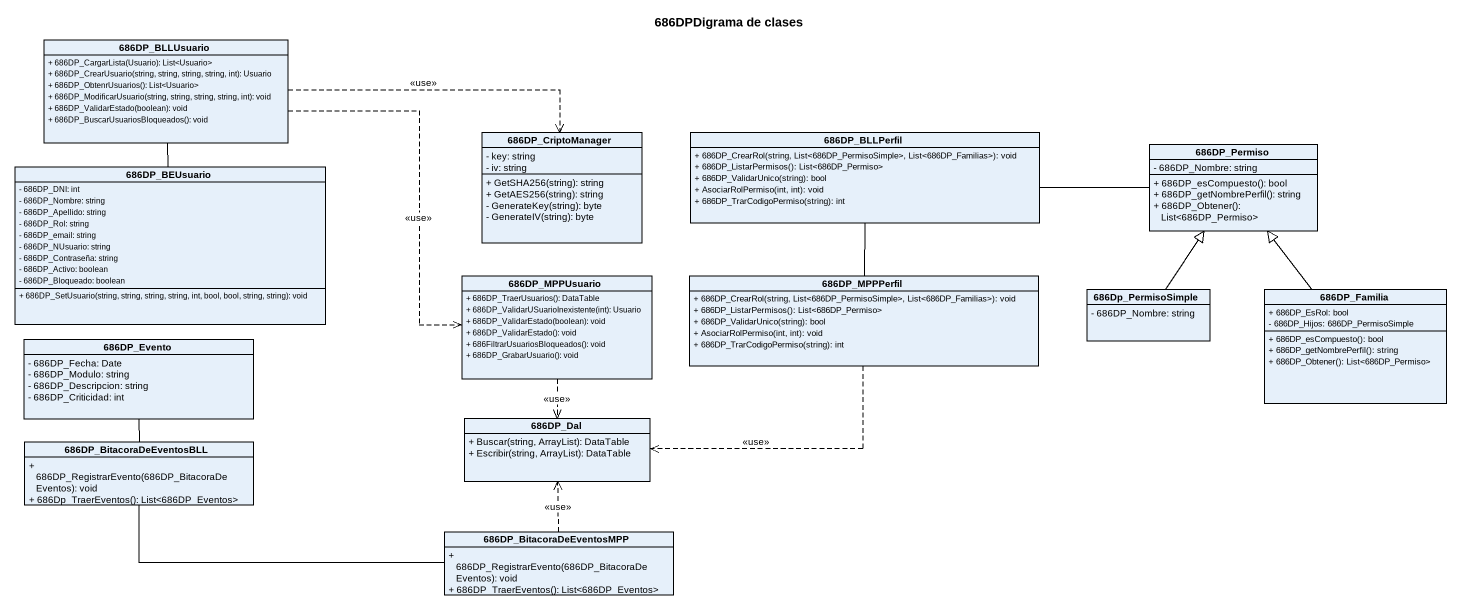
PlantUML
@startuml
title 686DPDigrama de clases
hide circle
hide empty members
skinparam classAttributeIconSize 0
class "686DP_BLLUsuario" as c686DP_BLLUsuario {
  + 686DP_CargarLista(Usuario): List<Usuario>
  + 686DP_CrearUsuario(string, string, string, string, int): Usuario
  + 686DP_ObtenrUsuarios(): List<Usuario>
  + 686DP_ModificarUsuario(string, string, string, string, int): void
  + 686DP_ValidarEstado(boolean): void
  + 686DP_BuscarUsuariosBloqueados(): void
}
class "686DP_CriptoManager" as c686DP_CriptoManager {
  - key: string
  - iv: string
  + GetSHA256(string): string
  + GetAES256(string): string
  - GenerateKey(string): byte
  - GenerateIV(string): byte
}
class "686DP_BLLPerfil" as c686DP_BLLPerfil {
  + 686DP_CrearRol(string, List<686DP_PermisoSimple>, List<686DP_Familias>): void
  + 686DP_ListarPermisos(): List<686DP_Permiso>
  + 686DP_ValidarUnico(string): bool
  + AsociarRolPermiso(int, int): void
  + 686DP_TrarCodigoPermiso(string): int
}
class "686DP_Permiso" as c686DP_Permiso {
  - 686DP_Nombre: string
  + 686DP_esCompuesto(): bool
  + 686DP_getNombrePerfil(): string
  + 686DP_Obtener(): List<686DP_Permiso>
}
class "686DP_BEUsuario" as c686DP_BEUsuario {
  - 686DP_DNI: int
  - 686DP_Nombre: string
  - 686DP_Apellido: string
  - 686DP_Rol: string
  - 686DP_email: string
  - 686DP_NUsuario: string
  - 686DP_Contraseña: string
  - 686DP_Activo: boolean
  - 686DP_Bloqueado: boolean
  + 686DP_SetUsuario(string, string, string, string, int, bool, bool, string, string): void
}
class "686DP_MPPUsuario" as c686DP_MPPUsuario {
  + 686DP_TraerUsuarios(): DataTable
  + 686DP_ValidarUSuarioInexistente(int): Usuario
  + 686DP_ValidarEstado(boolean): void
  + 686DP_ValidarEstado(): void
  + 686FiltrarUsuariosBloqueados(): void
  + 686DP_GrabarUsuario(): void
}
class "686DP_MPPPerfil" as c686DP_MPPPerfil {
  + 686DP_CrearRol(string, List<686DP_PermisoSimple>, List<686DP_Familias>): void
  + 686DP_ListarPermisos(): List<686DP_Permiso>
  + 686DP_ValidarUnico(string): bool
  + AsociarRolPermiso(int, int): void
  + 686DP_TrarCodigoPermiso(string): int
}
class "686Dp_PermisoSimple" as c686Dp_PermisoSimple {
  - 686DP_Nombre: string
}
class "686DP_Familia" as c686DP_Familia {
  + 686DP_EsRol: bool
  - 686DP_Hijos: 686DP_PermisoSimple
  + 686DP_esCompuesto(): bool
  + 686DP_getNombrePerfil(): string
  + 686DP_Obtener(): List<686DP_Permiso>
}
class "686DP_Evento" as c686DP_Evento {
  - 686DP_Fecha: Date
  - 686DP_Modulo: string
  - 686DP_Descripcion: string
  - 686DP_Criticidad: int
}
class "686DP_Dal" as c686DP_Dal {
  + Buscar(string, ArrayList): DataTable
  + Escribir(string, ArrayList): DataTable
}
class "686DP_BitacoraDeEventosBLL" as c686DP_BitacoraDeEventosBLL {
  + 686DP_RegistrarEvento(686DP_BitacoraDeEventos): void
  + 686Dp_TraerEventos(): List<686DP_Eventos>
}
class "686DP_BitacoraDeEventosMPP" as c686DP_BitacoraDeEventosMPP {
  + 686DP_RegistrarEvento(686DP_BitacoraDeEventos): void
  + 686DP_TraerEventos(): List<686DP_Eventos>
}
c686DP_BLLUsuario .right.> c686DP_CriptoManager : <<use>>
c686DP_BLLUsuario -- c686DP_BEUsuario
c686DP_BLLUsuario ..> c686DP_MPPUsuario : <<use>>
c686DP_BLLPerfil -- c686DP_MPPPerfil
c686DP_Permiso -left- c686DP_BLLPerfil
c686DP_MPPUsuario ..> c686DP_Dal : <<use>>
c686DP_MPPPerfil .left.> c686DP_Dal : <<use>>
c686Dp_PermisoSimple -up-|> c686DP_Permiso
c686DP_Familia -up-|> c686DP_Permiso
c686DP_Evento -- c686DP_BitacoraDeEventosBLL
c686DP_BitacoraDeEventosBLL -right- c686DP_BitacoraDeEventosMPP
c686DP_BitacoraDeEventosMPP .up.> c686DP_Dal : <<use>>
@enduml
